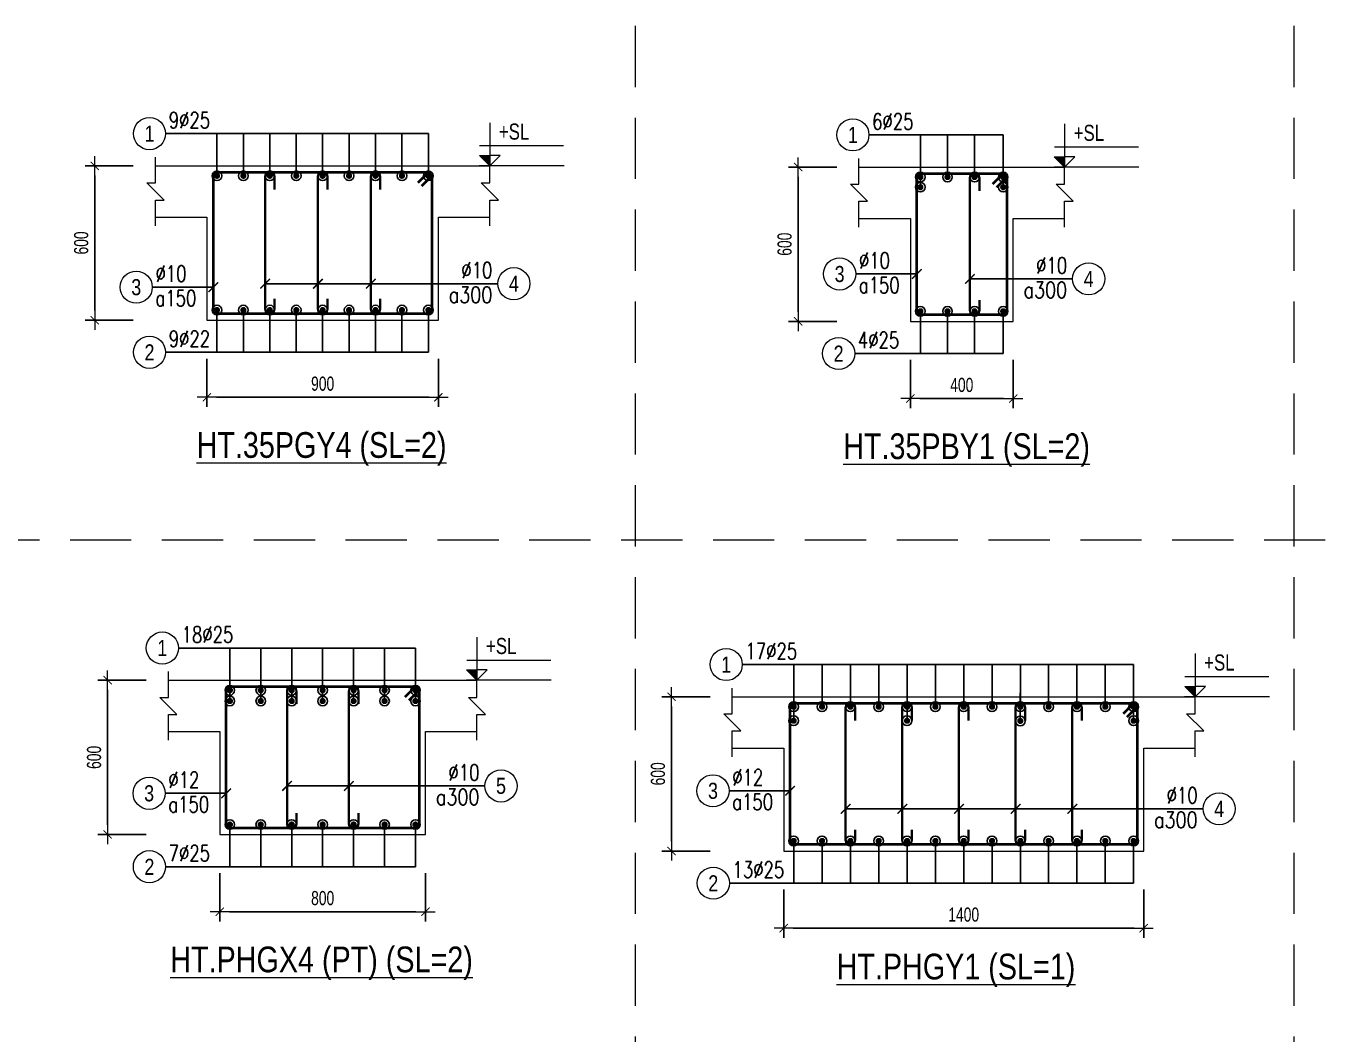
# Model space of a CAD drawing. Header units: millimetres. Extents: x 225489 to 327520, y -235866 to -221866.
# Drawn here: x 317466 to 322495, y -225786 to -221866 of the extents above; entities that cross this region are included whole.
import ezdxf
from ezdxf.enums import TextEntityAlignment as Align

# ---------------------------------------------------------------- set-up
doc = ezdxf.new("R2010")
doc.units = ezdxf.units.MM
doc.header["$PDMODE"] = 3
doc.linetypes.add('HIDDEN2', pattern=[4.762499999999999, 3.175, -1.5875])
doc.layers.get('0').update_dxf_attribs({"lineweight": 20})
doc.layers.get('Defpoints').update_dxf_attribs({"color": 151, "lineweight": 9})
for name, color, linetype, lineweight in [('NDC_S_ANNO', 7, 'Continuous', 20), ('NDC_S_CONTINUOUS', 3, 'Continuous', 20), ('NDC_S_DIM', 1, 'Continuous', 15), ('NDC_S_HIDDEN', 8, 'HIDDEN2', 13), ('NDC_S_REBAR', 4, 'Continuous', 35), ('NDC_S_STIRRUP', 4, 'Continuous', 40), ('NDC_S_TEXT SYMBOL', 7, 'Continuous', 20), ('NDC_S_THIN LINE', 8, 'Continuous', 9), ('NDC_S_VN TEXT', 7, 'Continuous', 20)]:
    doc.layers.add(name, color=color, linetype=linetype, lineweight=lineweight)
doc.styles.add('ARIAL', font='arial.ttf', dxfattribs={"width": 0.8})
doc.styles.add('NDC_ANNO', font='', dxfattribs={"width": 0.8})
doc.styles.add('NDC_DIM', font='', dxfattribs={"width": 0.75})
doc.styles.add('NDC_EN TXT', font='romans.shx', dxfattribs={"width": 0.8})
doc.styles.get('NDC_ANNO').set_extended_font_data('Dotum')
doc.styles.get('NDC_DIM').set_extended_font_data('Dotum')
doc.dimstyles.new('NDC_dim_25', dxfattribs={"dimscale": 25, "dimtxt": 2.2, "dimasz": 1.5, "dimexe": 1.5, "dimexo": 2.5, "dimgap": 1, "dimtad": 1, "dimdec": 0, "dimzin": 0, "dimdsep": 46, "dimtxsty": 'NDC_DIM', "dimblk": 'DIMMARK', "dimcen": 0.09, "dimdle": 1.2, "dimclrd": 1, "dimclre": 1, "dimclrt": 3, "dimadec": 0, "dimazin": 0, "dimtfac": 1, "dimtdec": 0, "dimtix": 1, "dimtofl": 0, "dimtmove": 0, "dimatfit": 3, "dimfxl": 6, "dimfxlon": 1, "dimtolj": 1, "dimtzin": 0, "dimarcsym": 0})

# ---------------------------------------------------------------- blocks, each defined once
blk = doc.blocks.new('kata_block_TD')
at = {"color": 6, "linetype": 'ByBlock', "lineweight": -2, "style": 'ARIAL', "width": 0.8}
blk.add_attdef('SECTDET2', text='', height=5, dxfattribs=at).set_placement((0, 7.970649532882817), align=Align.CENTER)
at = {"color": 0, "linetype": 'ByBlock', "lineweight": -2, "style": 'ARIAL', "width": 0.8}
blk.add_attdef('SECTDET1', text='', height=5, dxfattribs=at).set_placement((0, 1.470649532882817), align=Align.CENTER)
at = {"color": 3, "lineweight": 25, "style": 'ARIAL', "width": 0.8}
blk.add_attdef('SSCALE', text='', height=2.5, dxfattribs=at).set_placement((0, -3.998868953555331), align=Align.CENTER)
blk = doc.blocks.new('kata_block_CT')
at = {"layer": 'NDC_S_ANNO'}
blk.add_hatch(color=3, dxfattribs=at).paths.add_polyline_path([(0, 1.596954857557648), (-1.612010908633238, 1.596954857557648), (0, 0)])
at = {"layer": 'NDC_S_ANNO', "ltscale": 50}
h = blk.add_hatch(dxfattribs=at)
h.set_pattern_fill('ANSI31', color=256, scale=1.406250541793835, style=0)
h.set_pattern_definition([(45.00000000000001, (0, 5.456968210637569e-12), (-3.157122508925224, 3.157122508925225), [])])
h.paths.add_polyline_path([(0, 1.596954857557648), (0, 0), (1.612010908924276, 1.596954857557648)])
for p, q in [((-1.592704896858777, 3.140833880479477), (11.46947077315417, 3.140833880479477)), ((11.56125648126181, 5.456968210637569e-12), (-1.63869572513795, 5.456968210637569e-12))]:
    blk.add_line(p, q, dxfattribs=at)
for points in [[(0, 6.69495074864426), (0, 0)], [(0, 0), (-1.612010908924276, 1.596954857557648), (0, 1.596954857557648)], [(0, 0), (1.612010908924276, 1.596954857557648), (0, 1.596954857557648)]]:
    blk.add_lwpolyline(points, dxfattribs=at)
at = {"layer": 'NDC_S_ANNO', "color": 8, "ltscale": 50}
blk.add_lwpolyline([(0, 0), (-1.612010908633238, 1.596954857557648), (0, 1.596954857557648)], dxfattribs=at)
at = {"layer": 'NDC_S_TEXT SYMBOL', "color": 3, "style": 'NDC_ANNO', "width": 0.8}
blk.add_attdef('CT', (1.409564409346785, 4.068271311703938), '', height=2.5, dxfattribs=at)
blk = doc.blocks.new('DIMMARK')
at = {"layer": 'NDC_S_DIM', "color": 1}
blk.add_line((-1.5, 0), (1, 0), dxfattribs=at)
at = {"layer": 'NDC_S_DIM', "color": 2, "const_width": 0.1}
blk.add_lwpolyline([(-0.4242640687119285, -0.4242640687119285), (0.4242640687119285, 0.4242640687119285)], dxfattribs=at)
blk = doc.blocks.new('*D345')
at = {"layer": 'Defpoints', "color": 0, "transparency": 16777216}
for p in [(318170.0371047602, -223009.863593922), (319070.0371047602, -223009.863593922), (319070.0371047602, -223309.863593922)]:
    blk.add_point(p, dxfattribs=at)
at = {"layer": 'NDC_S_DIM', "color": 1, "lineweight": -2, "transparency": 16777216}
for p, q in [((318170.0371047602, -223159.863593922), (318170.0371047602, -223347.363593922)), ((319070.0371047602, -223159.863593922), (319070.0371047602, -223347.363593922)), ((318207.5371047602, -223309.863593922), (319032.5371047602, -223309.863593922))]:
    blk.add_line(p, q, dxfattribs=at)
at = {"layer": 'NDC_S_DIM', "color": 1, "lineweight": -2, "transparency": 16777216, "xscale": 37.5, "yscale": 37.5, "zscale": 37.5, "rotation": 180}
blk.add_blockref('DIMMARK', (318170.0371047602, -223309.863593922), dxfattribs=at)
at = {"layer": 'NDC_S_DIM', "color": 1, "lineweight": -2, "transparency": 16777216, "xscale": 37.5, "yscale": 37.5, "zscale": 37.5}
blk.add_blockref('DIMMARK', (319070.0371047602, -223309.863593922), dxfattribs=at)
at = {"layer": 'NDC_S_DIM', "color": 3, "transparency": 16777216, "insert": (318620.0371047602, -223257.3262804891), "char_height": 55.00000000000001, "attachment_point": 5, "style": 'NDC_DIM'}
blk.add_mtext('\\A1;900', dxfattribs=at)
blk = doc.blocks.new('kata_block_THEP')
at = {"layer": 'NDC_S_REBAR', "color": 0}
for p, q in [((-0.5, 0), (0.5, 0)), ((-0.3535533905960619, 0.353553390592424), (0.3535533905960619, -0.353553390592424)), ((0.3535533905960619, 0.353553390592424), (-0.3535533905960619, -0.353553390592424)), ((0, 0.5), (0, -0.5))]:
    blk.add_line(p, q, dxfattribs=at)
at = {"layer": 'NDC_S_REBAR', "color": 0, "const_width": 0.08333333333333334}
blk.add_lwpolyline([(-0.5, -1.818989403545856e-12, 1), (0.5000000000145519, -1.818989403545856e-12, 1), (-0.5, -1.818989403545856e-12, 1)], format="xyb", dxfattribs=at)
blk = doc.blocks.new('*U11')
blk.add_circle((-2.5, 0), 2.5)
at = {"layer": 'NDC_S_VN TEXT', "color": 3, "style": 'NDC_EN TXT', "width": 0.75}
blk.add_attdef('DK1', (0.5, 0.8455043070534884), '', height=2.5, dxfattribs=at)
at = {"layer": 'NDC_S_VN TEXT', "color": 7, "style": 'ARIAL', "width": 0.8}
blk.add_attdef('SH2', text='', height=2.5, dxfattribs=at).set_placement((-2.5, 0), align=Align.MIDDLE)
blk = doc.blocks.new('*U12')
blk.add_circle((-2.5, 0), 2.5)
at = {"layer": 'NDC_S_VN TEXT', "color": 3, "style": 'NDC_EN TXT', "width": 0.75}
for tag, p in [('DK1', (0.5, 0.8455043070534884)), ('KC1', (0.5, -2.972544307831413))]:
    blk.add_attdef(tag, p, '', height=2.5, dxfattribs=at)
at = {"layer": 'NDC_S_VN TEXT', "color": 7, "style": 'ARIAL', "width": 0.8}
blk.add_attdef('SH2', text='', height=2.5, dxfattribs=at).set_placement((-2.5, 0), align=Align.MIDDLE)
blk = doc.blocks.new('*U15')
blk.add_circle((2.5, 0), 2.5)
at = {"layer": 'NDC_S_VN TEXT', "color": 3, "style": 'NDC_EN TXT'}
for tag, width, p in [('DK2', 0.75, (-0.85, 0.8455043070534884)), ('KC2', 0.8, (-0.85, -2.972544307831413))]:
    blk.add_attdef(tag, text='', height=2.5, dxfattribs=dict(at, width=width)).set_placement(p, align=Align.RIGHT)
at = {"layer": 'NDC_S_VN TEXT', "color": 7, "style": 'ARIAL', "width": 0.8}
blk.add_attdef('SH3', text='', height=2.5, dxfattribs=at).set_placement((2.5, 0), align=Align.MIDDLE)
blk = doc.blocks.new('*D346')
at = {"layer": 'Defpoints', "color": 0, "transparency": 16777216}
for p in [(318239.7102293046, -222409.8635939221), (317733.7102293061, -223009.8635939221), (318239.7102293046, -223009.8635939221)]:
    blk.add_point(p, dxfattribs=at)
at = {"layer": 'NDC_S_DIM', "color": 1, "lineweight": -2, "transparency": 16777216}
for p, q in [((317883.7102293061, -222409.8635939221), (317696.2102293061, -222409.8635939221)), ((317733.7102293061, -222447.3635939221), (317733.7102293061, -222972.3635939221)), ((317883.7102293061, -223009.8635939221), (317696.2102293061, -223009.8635939221))]:
    blk.add_line(p, q, dxfattribs=at)
at = {"layer": 'NDC_S_DIM', "color": 1, "lineweight": -2, "transparency": 16777216, "xscale": 37.5, "yscale": 37.5, "zscale": 37.5}
for p, rotation in [((317733.7102293061, -222409.8635939221), 90), ((317733.7102293061, -223009.8635939221), 270)]:
    blk.add_blockref('DIMMARK', p, dxfattribs=dict(at, rotation=rotation))
at = {"layer": 'NDC_S_DIM', "color": 3, "transparency": 16777216, "insert": (317681.1729158732, -222709.8635939221), "char_height": 55.00000000000001, "attachment_point": 5, "rotation": 90, "style": 'NDC_DIM'}
blk.add_mtext('\\A1;600', dxfattribs=at)
blk = doc.blocks.new('*D347')
at = {"layer": 'Defpoints', "color": 0, "transparency": 16777216}
for p in [(320905.5275788149, -223014.6993829784), (321305.5275788149, -223014.6993829784), (321305.5275788149, -223314.6993829784)]:
    blk.add_point(p, dxfattribs=at)
at = {"layer": 'NDC_S_DIM', "color": 1, "lineweight": -2, "transparency": 16777216}
for p, q in [((320905.5275788149, -223164.6993829784), (320905.5275788149, -223352.1993829784)), ((321305.5275788149, -223164.6993829784), (321305.5275788149, -223352.1993829784)), ((320943.0275788149, -223314.6993829784), (321268.0275788149, -223314.6993829784))]:
    blk.add_line(p, q, dxfattribs=at)
at = {"layer": 'NDC_S_DIM', "color": 1, "lineweight": -2, "transparency": 16777216, "xscale": 37.5, "yscale": 37.5, "zscale": 37.5, "rotation": 180}
blk.add_blockref('DIMMARK', (320905.5275788149, -223314.6993829784), dxfattribs=at)
at = {"layer": 'NDC_S_DIM', "color": 1, "lineweight": -2, "transparency": 16777216, "xscale": 37.5, "yscale": 37.5, "zscale": 37.5}
blk.add_blockref('DIMMARK', (321305.5275788149, -223314.6993829784), dxfattribs=at)
at = {"layer": 'NDC_S_DIM', "color": 3, "transparency": 16777216, "insert": (321105.5275788149, -223262.1620695455), "char_height": 55.00000000000001, "attachment_point": 5, "style": 'NDC_DIM'}
blk.add_mtext('\\A1;400', dxfattribs=at)
blk = doc.blocks.new('*D348')
at = {"layer": 'Defpoints', "color": 0, "transparency": 16777216}
for p in [(320975.2007033593, -222414.6993829785), (320469.2007033605, -223014.6993829785), (320975.2007033593, -223014.6993829785)]:
    blk.add_point(p, dxfattribs=at)
at = {"layer": 'NDC_S_DIM', "color": 1, "lineweight": -2, "transparency": 16777216}
for p, q in [((320619.2007033605, -222414.6993829785), (320431.7007033605, -222414.6993829785)), ((320469.2007033605, -222452.1993829785), (320469.2007033605, -222977.1993829785)), ((320619.2007033605, -223014.6993829785), (320431.7007033605, -223014.6993829785))]:
    blk.add_line(p, q, dxfattribs=at)
at = {"layer": 'NDC_S_DIM', "color": 1, "lineweight": -2, "transparency": 16777216, "xscale": 37.5, "yscale": 37.5, "zscale": 37.5}
for p, rotation in [((320469.2007033605, -222414.6993829785), 90), ((320469.2007033605, -223014.6993829785), 270)]:
    blk.add_blockref('DIMMARK', p, dxfattribs=dict(at, rotation=rotation))
at = {"layer": 'NDC_S_DIM', "color": 3, "transparency": 16777216, "insert": (320416.6633899275, -222714.6993829785), "char_height": 55.00000000000001, "attachment_point": 5, "rotation": 90, "style": 'NDC_DIM'}
blk.add_mtext('\\A1;600', dxfattribs=at)
blk = doc.blocks.new('*D360')
at = {"layer": 'Defpoints', "color": 0, "transparency": 16777216}
for p in [(318220.0371047602, -225009.8635939196), (319020.0371047602, -225009.8635939196), (319020.0371047602, -225309.8635939196)]:
    blk.add_point(p, dxfattribs=at)
at = {"layer": 'NDC_S_DIM', "color": 1, "lineweight": -2, "transparency": 16777216}
for p, q in [((318220.0371047602, -225159.8635939196), (318220.0371047602, -225347.3635939196)), ((319020.0371047602, -225159.8635939196), (319020.0371047602, -225347.3635939196)), ((318257.5371047602, -225309.8635939196), (318982.5371047602, -225309.8635939196))]:
    blk.add_line(p, q, dxfattribs=at)
at = {"layer": 'NDC_S_DIM', "color": 1, "lineweight": -2, "transparency": 16777216, "xscale": 37.5, "yscale": 37.5, "zscale": 37.5, "rotation": 180}
blk.add_blockref('DIMMARK', (318220.0371047602, -225309.8635939196), dxfattribs=at)
at = {"layer": 'NDC_S_DIM', "color": 1, "lineweight": -2, "transparency": 16777216, "xscale": 37.5, "yscale": 37.5, "zscale": 37.5}
blk.add_blockref('DIMMARK', (319020.0371047602, -225309.8635939196), dxfattribs=at)
at = {"layer": 'NDC_S_DIM', "color": 3, "transparency": 16777216, "insert": (318620.0371047602, -225257.3262804868), "char_height": 55.00000000000001, "attachment_point": 5, "style": 'NDC_DIM'}
blk.add_mtext('\\A1;800', dxfattribs=at)
blk = doc.blocks.new('*D361')
at = {"layer": 'Defpoints', "color": 0, "transparency": 16777216}
for p in [(318220.0371047603, -224409.8635939198), (317783.7102293054, -225009.8635939198), (318220.0371047603, -225009.8635939198)]:
    blk.add_point(p, dxfattribs=at)
at = {"layer": 'NDC_S_DIM', "color": 1, "lineweight": -2, "transparency": 16777216}
for p, q in [((317933.7102293054, -224409.8635939198), (317746.2102293054, -224409.8635939198)), ((317783.7102293054, -224447.3635939198), (317783.7102293054, -224972.3635939198)), ((317933.7102293054, -225009.8635939198), (317746.2102293054, -225009.8635939198))]:
    blk.add_line(p, q, dxfattribs=at)
at = {"layer": 'NDC_S_DIM', "color": 1, "lineweight": -2, "transparency": 16777216, "xscale": 37.5, "yscale": 37.5, "zscale": 37.5}
for p, rotation in [((317783.7102293054, -224409.8635939198), 90), ((317783.7102293054, -225009.8635939198), 270)]:
    blk.add_blockref('DIMMARK', p, dxfattribs=dict(at, rotation=rotation))
at = {"layer": 'NDC_S_DIM', "color": 3, "transparency": 16777216, "insert": (317731.1729158725, -224709.8635939198), "char_height": 55.00000000000001, "attachment_point": 5, "rotation": 90, "style": 'NDC_DIM'}
blk.add_mtext('\\A1;600', dxfattribs=at)
blk = doc.blocks.new('*D362')
at = {"layer": 'Defpoints', "color": 0, "transparency": 16777216}
for p in [(320412.957933938, -225073.9738189863), (321812.957933938, -225073.9738189863), (321812.957933938, -225373.9738189863)]:
    blk.add_point(p, dxfattribs=at)
at = {"layer": 'NDC_S_DIM', "color": 1, "lineweight": -2, "transparency": 16777216}
for p, q in [((320412.957933938, -225223.9738189863), (320412.957933938, -225411.4738189863)), ((321812.957933938, -225223.9738189863), (321812.957933938, -225411.4738189863)), ((320450.457933938, -225373.9738189863), (321775.457933938, -225373.9738189863))]:
    blk.add_line(p, q, dxfattribs=at)
at = {"layer": 'NDC_S_DIM', "color": 1, "lineweight": -2, "transparency": 16777216, "xscale": 37.5, "yscale": 37.5, "zscale": 37.5, "rotation": 180}
blk.add_blockref('DIMMARK', (320412.957933938, -225373.9738189863), dxfattribs=at)
at = {"layer": 'NDC_S_DIM', "color": 1, "lineweight": -2, "transparency": 16777216, "xscale": 37.5, "yscale": 37.5, "zscale": 37.5}
blk.add_blockref('DIMMARK', (321812.957933938, -225373.9738189863), dxfattribs=at)
at = {"layer": 'NDC_S_DIM', "color": 3, "transparency": 16777216, "insert": (321112.957933938, -225321.4365055535), "char_height": 55.00000000000001, "attachment_point": 5, "style": 'NDC_DIM'}
blk.add_mtext('\\A1;1400', dxfattribs=at)
blk = doc.blocks.new('*D363')
at = {"layer": 'Defpoints', "color": 0, "transparency": 16777216}
for p in [(320482.6310584825, -224473.9738189864), (319976.6310584828, -225073.9738189864), (320482.6310584825, -225073.9738189864)]:
    blk.add_point(p, dxfattribs=at)
at = {"layer": 'NDC_S_DIM', "color": 1, "lineweight": -2, "transparency": 16777216}
for p, q in [((320126.6310584828, -224473.9738189864), (319939.1310584828, -224473.9738189864)), ((319976.6310584828, -224511.4738189864), (319976.6310584828, -225036.4738189864)), ((320126.6310584828, -225073.9738189864), (319939.1310584828, -225073.9738189864))]:
    blk.add_line(p, q, dxfattribs=at)
at = {"layer": 'NDC_S_DIM', "color": 1, "lineweight": -2, "transparency": 16777216, "xscale": 37.5, "yscale": 37.5, "zscale": 37.5}
for p, rotation in [((319976.6310584828, -224473.9738189864), 90), ((319976.6310584828, -225073.9738189864), 270)]:
    blk.add_blockref('DIMMARK', p, dxfattribs=dict(at, rotation=rotation))
at = {"layer": 'NDC_S_DIM', "color": 3, "transparency": 16777216, "insert": (319924.0937450498, -224773.9738189864), "char_height": 55.00000000000001, "attachment_point": 5, "rotation": 90, "style": 'NDC_DIM'}
blk.add_mtext('\\A1;600', dxfattribs=at)

msp = doc.modelspace()

# ---------------------------------------------------------------- linework, layer by layer
at = {"layer": 'NDC_S_CONTINUOUS'}
for points in [[(317970.0371047602, -222409.863593922), (318170.0371047602, -222409.863593922), (318170.0371047602, -222409.863593922), (319070.0371047602, -222409.863593922), (319070.0371047602, -222409.863593922), (319270.0371047602, -222409.863593922)], [(320705.5275788149, -222414.6993829784), (320905.5275788149, -222414.6993829784), (320905.5275788149, -222414.6993829784), (321305.5275788149, -222414.6993829784), (321305.5275788149, -222414.6993829784), (321505.5275788149, -222414.6993829784)], [(317970.0371047602, -222609.863593922), (318170.0371047602, -222609.863593922), (318170.0371047602, -223009.863593922), (319070.0371047602, -223009.863593922), (319070.0371047602, -222609.863593922), (319270.0371047602, -222609.863593922)], [(320705.5275788149, -222614.6993829784), (320905.5275788149, -222614.6993829784), (320905.5275788149, -223014.6993829784), (321305.5275788149, -223014.6993829784), (321305.5275788149, -222614.6993829784), (321505.5275788149, -222614.6993829784)], [(318020.0371047602, -224409.8635939196), (318220.0371047602, -224409.8635939196), (318220.0371047602, -224409.8635939196), (319020.0371047602, -224409.8635939196), (319020.0371047602, -224409.8635939196), (319220.0371047602, -224409.8635939196)], [(320212.957933938, -224473.9738189863), (320412.957933938, -224473.9738189863), (320412.957933938, -224473.9738189863), (321812.957933938, -224473.9738189863), (321812.957933938, -224473.9738189863), (322012.957933938, -224473.9738189863)], [(318020.0371047602, -224609.8635939196), (318220.0371047602, -224609.8635939196), (318220.0371047602, -225009.8635939196), (319020.0371047602, -225009.8635939196), (319020.0371047602, -224609.8635939196), (319220.0371047602, -224609.8635939196)], [(320212.957933938, -224673.9738189863), (320412.957933938, -224673.9738189863), (320412.957933938, -225073.9738189863), (321812.957933938, -225073.9738189863), (321812.957933938, -224673.9738189863), (322012.957933938, -224673.9738189863)]]:
    msp.add_lwpolyline(points, dxfattribs=at)
at = {"layer": 'NDC_S_HIDDEN', "ltscale": 75}
for p, q in [((319835.4292001819, -221865.8761660784), (319835.4292001819, -227865.8761660715)), ((322396.9401375505, -221865.8761660784), (322396.9401375505, -227865.8761660715)), ((327519.9620122876, -223865.8761660761), (309589.3854507076, -223865.8761660763))]:
    msp.add_line(p, q, dxfattribs=at)
at = {"layer": 'NDC_S_REBAR'}
for points in [[(318433.1021082934, -222502.2082838553), (318433.1021082934, -222453.2951140454, 0.9999999999999999), (318396.2381082934, -222453.2951140454), (318396.2381082934, -222966.4315939219, 0.9999999999999999), (318433.1021082934, -222966.4315939219), (318433.1021082934, -222927.1747029131, -0.414213562)], [(318638.6021082889, -222502.2082838553), (318638.6021082889, -222453.2951140454, 0.9999999999999999), (318601.7381082888, -222453.2951140454), (318601.7381082888, -222966.4315939219, 0.9999999999999999), (318638.6021082889, -222966.4315939219), (318638.6021082889, -222927.1747029131, -0.414213562)], [(318844.1021082888, -222502.2082838553), (318844.1021082888, -222453.2951140454, 0.9999999999999999), (318807.2381082888, -222453.2951140454), (318807.2381082888, -222966.4315939219, 0.9999999999999999), (318844.1021082888, -222966.4315939219), (318844.1021082888, -222927.1747029131, -0.414213562)], [(321173.9595788149, -222507.0440729117), (321173.9595788149, -222458.1309031018, 0.9999999999999999), (321137.0955788149, -222458.1309031018), (321137.0955788149, -222971.2673829783, 0.9999999999999999), (321173.9595788149, -222971.2673829783), (321173.9595788149, -222932.0104919695, -0.414213562)], [(318518.2687749494, -224502.208283853), (318518.2687749494, -224453.2951140431, 0.9999999999999999), (318481.4047749494, -224453.2951140431), (318481.4047749494, -224966.4315939196, 0.9999999999999999), (318518.2687749494, -224966.4315939196), (318518.2687749494, -224927.1747029108, -0.414213562)], [(318758.9354416159, -224502.208283853), (318758.9354416159, -224453.2951140431, 0.9999999999999999), (318722.0714416158, -224453.2951140431), (318722.0714416158, -224966.4315939196, 0.9999999999999999), (318758.9354416159, -224966.4315939196), (318758.9354416159, -224927.1747029108, -0.414213562)], [(320690.856270802, -224566.3185089196), (320690.856270802, -224517.4053391098, 0.9999999999999999), (320653.992270802, -224517.4053391098), (320653.992270802, -225030.5418189862, 0.9999999999999999), (320690.856270802, -225030.5418189862), (320690.856270802, -224991.2849279774, -0.414213562)], [(320910.9235970741, -224566.3185089196), (320910.9235970741, -224517.4053391098, 0.9999999999999999), (320874.059597074, -224517.4053391098), (320874.059597074, -225030.5418189862, 0.9999999999999999), (320910.9235970741, -225030.5418189862), (320910.9235970741, -224991.2849279774, -0.414213562)], [(321131.2569304114, -224566.3185089196), (321131.2569304114, -224517.4053391098, 0.9999999999999999), (321094.3929304113, -224517.4053391098), (321094.3929304113, -225030.5418189863, 0.9999999999999999), (321131.2569304114, -225030.5418189863), (321131.2569304114, -224991.2849279775, -0.414213562)], [(321351.5902637487, -224566.3185089196), (321351.5902637487, -224517.4053391098, 0.9999999999999999), (321314.7262637488, -224517.4053391098), (321314.7262637488, -225030.5418189863, 0.9999999999999999), (321351.5902637487, -225030.5418189863), (321351.5902637487, -224991.2849279775, -0.414213562)], [(321571.9235970821, -224566.3185089197), (321571.9235970821, -224517.4053391098, 0.9999999999999999), (321535.059597082, -224517.4053391098), (321535.059597082, -225030.5418189863, 0.9999999999999999), (321571.9235970821, -225030.5418189863), (321571.9235970821, -224991.2849279775, -0.414213562)]]:
    msp.add_lwpolyline(points, format="xyb", dxfattribs=at)
at = {"layer": 'NDC_S_STIRRUP'}
for points in [[(318991.0371047602, -222474.863593922), (319031.0371047602, -222434.863593922, -0.414213562), (319045.0371047602, -222448.863593922), (319045.0371047602, -222970.863593922, -0.414213562), (319031.0371047602, -222984.863593922), (318209.0371047602, -222984.863593922, -0.414213562), (318195.0371047602, -222970.863593922), (318195.0371047602, -222448.863593922, -0.414213562), (318209.0371047602, -222434.863593922), (319031.0371047602, -222434.863593922, -0.414213562), (319045.0371047602, -222448.863593922), (319005.0371047602, -222488.863593922)], [(321226.5275788149, -222479.6993829784), (321266.5275788149, -222439.6993829784, -0.414213562), (321280.5275788149, -222453.6993829784), (321280.5275788149, -222975.6993829784, -0.414213562), (321266.5275788149, -222989.6993829784), (320944.5275788149, -222989.6993829784, -0.414213562), (320930.5275788149, -222975.6993829784), (320930.5275788149, -222453.6993829784, -0.414213562), (320944.5275788149, -222439.6993829784), (321266.5275788149, -222439.6993829784, -0.414213562), (321280.5275788149, -222453.6993829784), (321240.5275788149, -222493.6993829784)], [(318941.0371047602, -224474.8635939196), (318981.0371047602, -224434.8635939196, -0.414213562), (318995.0371047602, -224448.8635939196), (318995.0371047602, -224970.8635939196, -0.414213562), (318981.0371047602, -224984.8635939196), (318259.0371047602, -224984.8635939196, -0.414213562), (318245.0371047602, -224970.8635939196), (318245.0371047602, -224448.8635939196, -0.414213562), (318259.0371047602, -224434.8635939196), (318981.0371047602, -224434.8635939196, -0.414213562), (318995.0371047602, -224448.8635939196), (318955.0371047602, -224488.8635939196)], [(321733.957933938, -224538.9738189863), (321773.957933938, -224498.9738189863, -0.414213562), (321787.957933938, -224512.9738189863), (321787.957933938, -225034.9738189863, -0.414213562), (321773.957933938, -225048.9738189863), (320451.957933938, -225048.9738189863, -0.414213562), (320437.957933938, -225034.9738189863), (320437.957933938, -224512.9738189863, -0.414213562), (320451.957933938, -224498.9738189863), (321773.957933938, -224498.9738189863, -0.414213562), (321787.957933938, -224512.9738189863), (321747.957933938, -224552.9738189863)]]:
    msp.add_lwpolyline(points, format="xyb", dxfattribs=at)
at = {"layer": 'NDC_S_THIN LINE'}
for points in [[(317970.0371047602, -222643.1969272553), (317970.0371047602, -222543.1969272553), (318003.3704380935, -222543.1969272553), (317936.7037714268, -222476.5302605886), (317970.0371047602, -222476.5302605886), (317970.0371047602, -222376.5302605886)], [(319270.0371047602, -222643.1969272553), (319270.0371047602, -222543.1969272553), (319303.3704380935, -222543.1969272553), (319236.7037714268, -222476.5302605886), (319270.0371047602, -222476.5302605886), (319270.0371047602, -222376.5302605886)], [(320705.5275788149, -222648.0327163117), (320705.5275788149, -222548.0327163117), (320738.8609121483, -222548.0327163117), (320672.1942454816, -222481.366049645), (320705.5275788149, -222481.366049645), (320705.5275788149, -222381.366049645)], [(321505.5275788149, -222648.0327163117), (321505.5275788149, -222548.0327163117), (321538.8609121483, -222548.0327163117), (321472.1942454816, -222481.366049645), (321505.5275788149, -222481.366049645), (321505.5275788149, -222381.366049645)], [(318020.0371047602, -224643.196927253), (318020.0371047602, -224543.196927253), (318053.3704380936, -224543.196927253), (317986.7037714269, -224476.5302605863), (318020.0371047602, -224476.5302605863), (318020.0371047602, -224376.5302605863)], [(319220.0371047602, -224643.196927253), (319220.0371047602, -224543.196927253), (319253.3704380936, -224543.196927253), (319186.7037714269, -224476.5302605863), (319220.0371047602, -224476.5302605863), (319220.0371047602, -224376.5302605863)], [(320212.957933938, -224707.3071523196), (320212.957933938, -224607.3071523196), (320246.2912672713, -224607.3071523196), (320179.6246006047, -224540.640485653), (320212.9579339381, -224540.640485653), (320212.9579339381, -224440.640485653)], [(322012.957933938, -224707.3071523196), (322012.957933938, -224607.3071523196), (322046.2912672713, -224607.3071523196), (321979.6246006047, -224540.640485653), (322012.9579339381, -224540.640485653), (322012.9579339381, -224440.640485653)]]:
    msp.add_lwpolyline(points, dxfattribs=at)

# ---------------------------------------------------------------- block references
at = {"layer": 'NDC_S_REBAR', "xscale": 22, "yscale": 22, "zscale": 22}
for p in [(318209.0371047602, -222448.863593922), (318311.7871047679, -222448.8635939142), (318414.5371047668, -222448.8635939153), (318517.2871047657, -222448.8635939164), (318620.0371047646, -222448.8635939175), (318722.7871047634, -222448.8635939186), (318825.5371047624, -222448.8635939198), (318928.2871047612, -222448.8635939209), (319031.0371047602, -222448.863593922), (320944.5275788149, -222453.6993829784), (321266.5275788149, -222453.6993829784), (320944.5275788149, -222492.9882731993), (321266.5275788149, -222492.9882731993), (318209.0371047602, -222970.863593922), (318311.7871047679, -222970.8635939142), (318414.5371047668, -222970.8635939153), (318517.2871047657, -222970.8635939164), (318620.0371047646, -222970.8635939175), (318722.7871047634, -222970.8635939186), (318825.5371047624, -222970.8635939198), (318928.2871047612, -222970.8635939209), (319031.0371047602, -222970.863593922), (320944.5275788149, -222975.6993829784), (321050.0275788149, -222975.6993829784), (321155.5275788149, -222975.6993829784), (318259.0371047602, -224448.8635939196), (318379.3704380934, -224448.8635939196), (318499.7037714268, -224448.8635939196), (318620.0371047601, -224448.8635939196), (318740.3704380934, -224448.8635939196), (318860.7037714267, -224448.8635939196), (318981.0371047602, -224448.8635939196), (318259.0371047602, -224490.7133166365), (318379.3704380934, -224490.7133166365), (318499.7037714268, -224490.7133166365), (318620.0371047601, -224490.7133166365), (318740.3704380934, -224490.7133166365), (318860.7037714267, -224490.7133166365), (318981.0371047602, -224490.7133166365), (320451.957933938, -224512.9738189863), (320562.1246006047, -224512.9738189863), (320672.2912672713, -224512.9738189863), (320782.457933938, -224512.9738189863), (320892.6246006047, -224512.9738189863), (321002.7912672713, -224512.9738189863), (321112.957933938, -224512.9738189863), (321223.1246006047, -224512.9738189863), (321333.2912672713, -224512.9738189863), (321443.457933938, -224512.9738189863), (321553.6246006047, -224512.9738189863), (321663.7912672713, -224512.9738189863), (321773.957933938, -224512.9738189863), (320451.957933938, -224567.4467240721), (320892.6246006047, -224567.4467240721), (321333.1582637486, -224568.276010166), (321773.957933938, -224567.4467240721), (318259.0371047602, -224970.8635939196), (318379.3704380934, -224970.8635939196), (318499.7037714268, -224970.8635939196), (318620.0371047601, -224970.8635939196), (318740.3704380934, -224970.8635939196), (318860.7037714267, -224970.8635939196), (318981.0371047602, -224970.8635939196), (320451.957933938, -225034.9738189863), (320562.1246006047, -225034.9738189863), (320672.2912672713, -225034.9738189863), (320782.457933938, -225034.9738189863), (320892.6246006047, -225034.9738189863), (321002.7912672713, -225034.9738189863), (321112.957933938, -225034.9738189863), (321223.1246006047, -225034.9738189863), (321333.2912672713, -225034.9738189863), (321443.457933938, -225034.9738189863), (321553.6246006047, -225034.9738189863), (321663.7912672713, -225034.9738189863), (321773.957933938, -225034.9738189863)]:
    msp.add_blockref('kata_block_THEP', p, dxfattribs=at)
at = {"layer": 'NDC_S_REBAR', "xscale": -22, "yscale": 22, "zscale": 22, "rotation": 180}
for p in [(321050.0275788149, -222453.6993829784), (321155.5275788149, -222453.6993829784), (321266.5275788149, -222975.6993829784)]:
    msp.add_blockref('kata_block_THEP', p, dxfattribs=at)
at = {"layer": 'NDC_S_THIN LINE', "xscale": 25, "yscale": 25, "zscale": 25}
for name, p, values in [('*U11', (318009.0371047602, -222284.863593922), {'SH2': '1', 'DK1': '9%%c25'}), ('*U11', (320744.5275788149, -222289.6993829784), {'SH2': '1', 'DK1': '6%%c25'}), ('*U12', (320693.0275788149, -222830.5200535879), {'SH2': '3', 'DK1': '%%c10', 'KC1': 'a150'}), ('*U12', (317957.5371047602, -222881.6805580529), {'SH2': '3', 'DK1': '%%c10', 'KC1': 'a150'}), ('*U15', (319301.0933036244, -222868.3307221013), {'SH3': '4', 'DK2': '%%c10', 'KC2': 'a300'}), ('*U15', (321536.5837776791, -222849.6156458652), {'SH3': '4', 'DK2': '%%c10', 'KC2': 'a300'}), ('*U11', (318009.0371047602, -223134.863593922), {'SH2': '2', 'DK1': '9%%c22'}), ('*U11', (320689.0691309664, -223139.6993829784), {'SH2': '2', 'DK1': '4%%c25'}), ('*U11', (318059.0371047602, -224284.8635939196), {'SH2': '1', 'DK1': '18%%c25'}), ('*U11', (320251.957933938, -224348.9738189863), {'SH2': '1', 'DK1': '17%%c25'}), ('*U12', (318007.5371047602, -224849.5552955312), {'SH2': '3', 'DK1': '%%c12', 'KC1': 'a150'}), ('*U15', (319251.0933036244, -224821.0211660247), {'SH3': '5', 'DK2': '%%c10', 'KC2': 'a300'}), ('*U12', (320200.457933938, -224839.7944895959), {'SH2': '3', 'DK1': '%%c12', 'KC1': 'a150'}), ('*U15', (322044.0141328023, -224909.9642258626), {'SH3': '4', 'DK2': '%%c10', 'KC2': 'a300'}), ('*U11', (318008.7281363833, -225134.8635939196), {'SH2': '2', 'DK1': '7%%c25'}), ('*U11', (320201.6489655612, -225198.9738189863), {'SH2': '2', 'DK1': '13%%c25'})]:
    msp.add_blockref(name, p, dxfattribs=at).add_auto_attribs(values)
at = {"layer": 'NDC_S_VN TEXT', "xscale": 25, "yscale": 25, "zscale": 25}
for p in [(319270.0371047602, -222409.863593922), (321505.5275788149, -222414.6993829784), (319220.0371047602, -224409.8635939196), (322012.957933938, -224473.9738189863)]:
    msp.add_blockref('kata_block_CT', p, dxfattribs=at).add_auto_attribs({'CT': '+SL'})
at = {"layer": 'NDC_S_VN TEXT'}
ref = msp.add_blockref('kata_block_TD', (318615.7692007212, -223574.769240859), dxfattribs=dict(at, xscale=20, yscale=20, zscale=20))
ref.add_attrib('SECTDET1', '%%UHT.35PGY4 (SL=2)', dxfattribs={"layer": '0', "color": 0, "linetype": 'ByBlock', "lineweight": -2, "height": 100, "style": 'ARIAL', "width": 0.8}).set_placement((318615.7692007212, -223545.3562502013), align=Align.CENTER)
ref = msp.add_blockref('kata_block_TD', (321124.1614205539, -223579.6050299154), dxfattribs=dict(at, xscale=20, yscale=20, zscale=20))
ref.add_attrib('SECTDET1', '%%UHT.35PBY1 (SL=2)', dxfattribs={"layer": '0', "color": 0, "linetype": 'ByBlock', "lineweight": -2, "height": 100, "style": 'ARIAL', "width": 0.8}).set_placement((321124.1614205539, -223550.1920392577), align=Align.CENTER)
ref = msp.add_blockref('kata_block_TD', (318615.7692007212, -225574.7692408566), dxfattribs=dict(at, xscale=20, yscale=20, zscale=20))
ref.add_attrib('SECTDET1', '%%uHT.PHGX4 (PT) (SL=2)', dxfattribs={"layer": '0', "color": 0, "linetype": 'ByBlock', "lineweight": -2, "height": 100, "style": 'ARIAL', "width": 0.8}).set_placement((318615.7692007212, -225545.3562501989), align=Align.CENTER)
ref = msp.add_blockref('kata_block_TD', (321082.9833401678, -225602.5539007206), dxfattribs=dict(at, xscale=20, yscale=20, zscale=20))
ref.add_attrib('SECTDET1', '%%uHT.PHGY1 (SL=1)', dxfattribs={"layer": '0', "color": 0, "linetype": 'ByBlock', "lineweight": -2, "height": 100, "style": 'ARIAL', "width": 0.8}).set_placement((321082.9833401678, -225573.1409100629), align=Align.CENTER)

# ---------------------------------------------------------------- dimensions: what is measured, and where the dimension line sits
at = {"layer": 'NDC_S_DIM'}
for base, p1, p2, picture, middle in [((317733.7102293061, -223009.8635939221), (318239.7102293045, -222409.863593922), (318239.7102293045, -223009.863593922), '*D346', (317681.1729158732, -222709.8635939221)), ((320469.2007033605, -223014.6993829785), (320975.2007033592, -222414.6993829784), (320975.2007033592, -223014.6993829784), '*D348', (320416.6633899275, -222714.6993829785)), ((317783.7102293054, -225009.8635939198), (318220.0371047602, -224409.8635939196), (318220.0371047602, -225009.8635939196), '*D361', (317731.1729158725, -224709.8635939198)), ((319976.6310584828, -225073.9738189864), (320482.6310584823, -224473.9738189863), (320482.6310584823, -225073.9738189863), '*D363', (319924.0937450498, -224773.9738189864))]:
    dim = msp.add_linear_dim(base=base, p1=p1, p2=p2, angle=270, dimstyle='NDC_dim_25', dxfattribs=at)
    dim.commit()
    dim.dimension.update_dxf_attribs({"geometry": picture, "text_midpoint": middle})
for base, p1, p2, picture, middle in [((319070.0371047602, -223309.863593922), (318170.0371047602, -223009.863593922), (319070.0371047602, -223009.863593922), '*D345', (318620.0371047602, -223257.3262804891)), ((321305.5275788149, -223314.6993829784), (320905.5275788149, -223014.6993829784), (321305.5275788149, -223014.6993829784), '*D347', (321105.5275788149, -223262.1620695455)), ((319020.0371047602, -225309.8635939196), (318220.0371047602, -225009.8635939196), (319020.0371047602, -225009.8635939196), '*D360', (318620.0371047602, -225257.3262804868)), ((321812.957933938, -225373.9738189863), (320412.957933938, -225073.9738189863), (321812.957933938, -225073.9738189863), '*D362', (321112.957933938, -225321.4365055535))]:
    dim = msp.add_linear_dim(base=base, p1=p1, p2=p2, dimstyle='NDC_dim_25', dxfattribs=at)
    dim.commit()
    dim.dimension.update_dxf_attribs({"geometry": picture, "text_midpoint": middle})

# ---------------------------------------------------------------- leaders
at = {"layer": 'NDC_S_THIN LINE'}
for points, override in [([(318209.0371047602, -222448.863593922), (318209.0371047602, -222284.863593922), (318009.0371047602, -222284.863593922)], {"dimldrblk": 'DotBlank'}), ([(319031.0371047602, -222448.863593922), (319031.0371047602, -222284.863593922), (318009.0371047602, -222284.863593922)], {"dimldrblk": 'DotBlank'}), ([(318311.7871047679, -222448.8635939142), (318311.7871047679, -222284.8635939142), (318111.7871047679, -222284.8635939142)], {"dimldrblk": 'DotBlank'}), ([(318414.5371047602, -222448.863593922), (318414.5371047602, -222284.863593922), (318214.5371047602, -222284.863593922)], {"dimldrblk": 'DotBlank'}), ([(318517.2871047712, -222448.863593922), (318517.2871047712, -222284.863593922), (318317.2871047712, -222284.863593922)], {"dimldrblk": 'DotBlank'}), ([(318620.0371047646, -222448.863593922), (318620.0371047646, -222284.863593922), (318420.0371047646, -222284.863593922)], {"dimldrblk": 'DotBlank'}), ([(318722.7871047668, -222448.863593922), (318722.7871047668, -222284.863593922), (318522.7871047668, -222284.863593922)], {"dimldrblk": 'DotBlank'}), ([(318825.5371047602, -222448.863593922), (318825.5371047602, -222284.863593922), (318625.5371047602, -222284.863593922)], {"dimldrblk": 'DotBlank'}), ([(318928.2871047612, -222448.8635939209), (318928.2871047612, -222284.8635939209), (318728.2871047612, -222284.8635939209)], {"dimldrblk": 'DotBlank'}), ([(320944.5275788149, -222453.6993829784), (320944.5275788149, -222289.6993829784), (320744.5275788149, -222289.6993829784)], {"dimldrblk": 'DotBlank'}), ([(321050.0275788149, -222453.6993829784), (321050.0275788149, -222289.6993829784), (320744.5275788149, -222289.6993829784)], {"dimldrblk": 'DotBlank'}), ([(321155.5275788151, -222453.6993829783), (321155.5275788151, -222289.6993829783), (320744.5275788149, -222289.6993829784)], {"dimldrblk": 'DotBlank'}), ([(321266.5275788149, -222453.6993829784), (321266.5275788149, -222289.6993829784), (320744.5275788149, -222289.6993829784)], {"dimldrblk": 'DotBlank'}), ([(320944.5275788149, -222492.9882731993), (320944.5275788149, -222289.6993829784), (320744.5275788149, -222289.6993829784)], {"dimldrblk": 'DotBlank'}), ([(321266.5275788149, -222492.9882731993), (321266.5275788149, -222289.6993829784), (320744.5275788149, -222289.6993829784)], {"dimldrblk": 'DotBlank'}), ([(318396.2157782883, -222868.3307221013), (319301.0933036244, -222868.3307221013)], {"dimldrblk": 'ArchTick'}), ([(318601.7157782837, -222868.3307221013), (319301.0933036244, -222868.3307221013)], {"dimldrblk": 'ArchTick'}), ([(318807.2157782837, -222868.3307221013), (319301.0933036244, -222868.3307221013)], {"dimldrblk": 'ArchTick'}), ([(320930.5275788149, -222830.5200535879), (320693.0275788149, -222830.5200535879)], {"dimldrblk": 'ArchTick'}), ([(321137.0955788149, -222849.6156458652), (321536.5837776791, -222849.6156458652)], {"dimldrblk": 'ArchTick'}), ([(318195.0371047602, -222881.6805580529), (317957.5371047602, -222881.6805580529)], {"dimldrblk": 'ArchTick'}), ([(318209.0371047602, -222970.863593922), (318209.0371047602, -223134.863593922), (318009.0371047602, -223134.863593922)], {"dimldrblk": 'DotBlank'}), ([(319031.0371047602, -222970.863593922), (319031.0371047602, -223134.863593922), (318009.0371047602, -223134.863593922)], {"dimldrblk": 'DotBlank'}), ([(318311.7871047679, -222970.8635939142), (318311.7871047679, -223134.8635939142), (318111.7871047679, -223134.8635939142)], {"dimldrblk": 'DotBlank'}), ([(318414.5371047602, -222970.863593922), (318414.5371047602, -223134.863593922), (318214.5371047602, -223134.863593922)], {"dimldrblk": 'DotBlank'}), ([(318517.2871047712, -222970.863593922), (318517.2871047712, -223134.863593922), (318317.2871047712, -223134.863593922)], {"dimldrblk": 'DotBlank'}), ([(318620.0371047646, -222970.863593922), (318620.0371047646, -223134.863593922), (318420.0371047646, -223134.863593922)], {"dimldrblk": 'DotBlank'}), ([(318722.7871047668, -222970.863593922), (318722.7871047668, -223134.863593922), (318522.7871047668, -223134.863593922)], {"dimldrblk": 'DotBlank'}), ([(318825.5371047602, -222970.863593922), (318825.5371047602, -223134.863593922), (318625.5371047602, -223134.863593922)], {"dimldrblk": 'DotBlank'}), ([(318928.2871047612, -222970.8635939209), (318928.2871047612, -223134.8635939209), (318728.2871047612, -223134.8635939209)], {"dimldrblk": 'DotBlank'}), ([(320944.5275788149, -222975.6993829784), (320944.5275788149, -223139.6993829784), (320689.0691309664, -223139.6993829784)], {"dimldrblk": 'DotBlank'}), ([(321050.0275788149, -222975.6993829784), (321050.0275788149, -223139.6993829784), (320689.0691309664, -223139.6993829784)], {"dimldrblk": 'DotBlank'}), ([(321155.5275788149, -222975.6993829784), (321155.5275788149, -223139.6993829784), (320689.0691309664, -223139.6993829784)], {"dimldrblk": 'DotBlank'}), ([(321266.5275788149, -222975.6993829784), (321266.5275788149, -223139.6993829784), (320744.5275788149, -223139.6993829784)], {"dimldrblk": 'DotBlank'}), ([(318259.0371047602, -224448.8635939196), (318259.0371047602, -224284.8635939196), (318059.0371047602, -224284.8635939196)], {"dimldrblk": 'DotBlank'}), ([(318981.0371047602, -224448.8635939196), (318981.0371047602, -224284.8635939196), (318059.0371047602, -224284.8635939196)], {"dimldrblk": 'DotBlank'}), ([(318259.0371047602, -224490.7133166365), (318259.0371047602, -224284.8635939196), (318059.0371047602, -224284.8635939196)], {"dimldrblk": 'DotBlank'}), ([(318981.0371047602, -224490.7133166365), (318981.0371047602, -224284.8635939196), (318059.0371047602, -224284.8635939196)], {"dimldrblk": 'DotBlank'}), ([(318379.3704380934, -224448.8635939196), (318379.3704380934, -224284.8635939196), (318179.3704380936, -224284.8635939196)], {"dimldrblk": 'DotBlank'}), ([(318379.3704380934, -224490.7133166365), (318379.3704380934, -224284.8635939196), (318179.3704380936, -224284.8635939196)], {"dimldrblk": 'DotBlank'}), ([(318499.7037714269, -224448.8635939197), (318499.7037714269, -224284.8635939197), (318299.7037714269, -224284.8635939197)], {"dimldrblk": 'DotBlank'}), ([(318499.7037714269, -224490.7133166365), (318499.7037714269, -224284.8635939197), (318299.7037714269, -224284.8635939197)], {"dimldrblk": 'DotBlank'}), ([(318620.0371047601, -224448.8635939196), (318620.0371047601, -224284.8635939196), (318420.0371047601, -224284.8635939196)], {"dimldrblk": 'DotBlank'}), ([(318620.0371047601, -224490.7133166365), (318620.0371047601, -224284.8635939196), (318420.0371047601, -224284.8635939196)], {"dimldrblk": 'DotBlank'}), ([(318740.3704380934, -224448.8635939196), (318740.3704380934, -224284.8635939196), (318540.3704380934, -224284.8635939196)], {"dimldrblk": 'DotBlank'}), ([(318740.3704380934, -224490.7133166365), (318740.3704380934, -224284.8635939196), (318540.3704380934, -224284.8635939196)], {"dimldrblk": 'DotBlank'}), ([(318860.7037714267, -224448.8635939196), (318860.7037714267, -224284.8635939196), (318660.7037714267, -224284.8635939196)], {"dimldrblk": 'DotBlank'}), ([(318860.7037714267, -224490.7133166365), (318860.7037714267, -224284.8635939196), (318660.7037714267, -224284.8635939196)], {"dimldrblk": 'DotBlank'}), ([(320451.957933938, -224512.9738189863), (320451.957933938, -224348.9738189863), (320251.957933938, -224348.9738189863)], {"dimldrblk": 'DotBlank'}), ([(321773.957933938, -224512.9738189863), (321773.957933938, -224348.9738189863), (320251.957933938, -224348.9738189863)], {"dimldrblk": 'DotBlank'}), ([(320451.957933938, -224567.4467240721), (320451.957933938, -224348.9738189863), (320251.957933938, -224348.9738189863)], {"dimldrblk": 'DotBlank'}), ([(321773.9579339382, -224567.4467240722), (321773.957933938, -224348.9738189863), (320251.957933938, -224348.9738189863)], {"dimldrblk": 'DotBlank'}), ([(320562.1246006048, -224512.9738189863), (320562.1246006048, -224348.9738189863), (320362.1246006048, -224348.9738189863)], {"dimldrblk": 'DotBlank'}), ([(320672.2912672713, -224512.9738189863), (320672.2912672713, -224348.9738189863), (320472.2912672713, -224348.9738189863)], {"dimldrblk": 'DotBlank'}), ([(320782.457933938, -224512.9738189863), (320782.457933938, -224348.9738189863), (320582.457933938, -224348.9738189863)], {"dimldrblk": 'DotBlank'}), ([(320892.6246006048, -224512.9738189863), (320892.6246006048, -224348.9738189863), (320692.6246006048, -224348.9738189863)], {"dimldrblk": 'DotBlank'}), ([(320892.6246006047, -224567.4467240721), (320892.6246006048, -224348.9738189863), (320692.6246006048, -224348.9738189863)], {"dimldrblk": 'DotBlank'}), ([(321002.7912672713, -224512.9738189863), (321002.7912672713, -224348.9738189863), (320802.7912672713, -224348.9738189863)], {"dimldrblk": 'DotBlank'}), ([(321112.957933938, -224512.9738189863), (321112.957933938, -224348.9738189863), (320912.957933938, -224348.9738189863)], {"dimldrblk": 'DotBlank'}), ([(321223.1246006047, -224512.9738189863), (321223.1246006047, -224348.9738189863), (321023.1246006047, -224348.9738189863)], {"dimldrblk": 'DotBlank'}), ([(321333.2912672715, -224512.9738189863), (321333.2912672715, -224348.9738189863), (321133.2912672715, -224348.9738189863)], {"dimldrblk": 'DotBlank'}), ([(321333.1582637486, -224568.276010166), (321333.2912672715, -224348.9738189863), (321133.2912672715, -224348.9738189863)], {"dimldrblk": 'DotBlank'}), ([(321443.4579339382, -224512.9738189863), (321443.4579339382, -224348.9738189863), (321243.4579339382, -224348.9738189863)], {"dimldrblk": 'DotBlank'}), ([(321553.6246006047, -224512.9738189863), (321553.6246006047, -224348.9738189863), (321353.6246006047, -224348.9738189863)], {"dimldrblk": 'DotBlank'}), ([(321663.7912672715, -224512.9738189863), (321663.7912672715, -224348.9738189863), (321463.7912672715, -224348.9738189863)], {"dimldrblk": 'DotBlank'}), ([(318481.4047749494, -224821.0211660247), (319251.0933036244, -224821.0211660247)], {"dimldrblk": 'ArchTick'}), ([(318722.0714416158, -224821.0211660247), (319251.0933036244, -224821.0211660247)], {"dimldrblk": 'ArchTick'}), ([(320437.957933938, -224839.7944895959), (320200.457933938, -224839.7944895959)], {"dimldrblk": 'ArchTick'}), ([(318245.0371047602, -224849.5552955312), (318007.5371047602, -224849.5552955312)], {"dimldrblk": 'ArchTick'}), ([(320653.992270802, -224909.9642258626), (322044.0141328023, -224909.9642258626)], {"dimldrblk": 'ArchTick'}), ([(320874.059597074, -224909.9642258626), (322044.0141328023, -224909.9642258626)], {"dimldrblk": 'ArchTick'}), ([(321094.3929304113, -224909.9642258626), (322044.0141328023, -224909.9642258626)], {"dimldrblk": 'ArchTick'}), ([(321314.7262637488, -224909.9642258626), (321666.5658541332, -224909.9642258626)], {"dimldrblk": 'ArchTick'}), ([(321535.059597082, -224909.9642258626), (321855.1569899451, -224909.9642258626)], {"dimldrblk": 'ArchTick'}), ([(318259.0371047602, -224970.8635939196), (318259.0371047602, -225134.8635939196), (318008.7281363833, -225134.8635939196)], {"dimldrblk": 'DotBlank'}), ([(318981.0371047602, -224970.8635939196), (318981.0371047602, -225134.8635939196), (318008.7281363833, -225134.8635939196)], {"dimldrblk": 'DotBlank'}), ([(318379.3704380934, -224970.8635939196), (318379.3704380934, -225134.8635939196), (318129.0614697167, -225134.8635939196)], {"dimldrblk": 'DotBlank'}), ([(318499.7037714269, -224970.8635939197), (318499.7037714269, -225134.8635939197), (318249.3948030501, -225134.8635939197)], {"dimldrblk": 'DotBlank'}), ([(318620.0371047601, -224970.8635939196), (318620.0371047601, -225134.8635939196), (318369.7281363832, -225134.8635939196)], {"dimldrblk": 'DotBlank'}), ([(318740.3704380934, -224970.8635939196), (318740.3704380934, -225134.8635939196), (318490.0614697166, -225134.8635939196)], {"dimldrblk": 'DotBlank'}), ([(318860.7037714267, -224970.8635939196), (318860.7037714267, -225134.8635939196), (318610.3948030499, -225134.8635939196)], {"dimldrblk": 'DotBlank'}), ([(320451.957933938, -225034.9738189863), (320451.957933938, -225198.9738189863), (320201.6489655612, -225198.9738189863)], {"dimldrblk": 'DotBlank'}), ([(321773.957933938, -225034.9738189863), (321773.957933938, -225198.9738189863), (320201.6489655612, -225198.9738189863)], {"dimldrblk": 'DotBlank'}), ([(320562.1246006048, -225034.9738189863), (320562.1246006048, -225198.9738189863), (320311.815632228, -225198.9738189863)], {"dimldrblk": 'DotBlank'}), ([(320672.2912672713, -225034.9738189863), (320672.2912672713, -225198.9738189863), (320421.9822988945, -225198.9738189863)], {"dimldrblk": 'DotBlank'}), ([(320782.457933938, -225034.9738189863), (320782.457933938, -225198.9738189863), (320532.1489655612, -225198.9738189863)], {"dimldrblk": 'DotBlank'}), ([(320892.6246006048, -225034.9738189863), (320892.6246006048, -225198.9738189863), (320642.315632228, -225198.9738189863)], {"dimldrblk": 'DotBlank'}), ([(321002.7912672713, -225034.9738189863), (321002.7912672713, -225198.9738189863), (320752.4822988945, -225198.9738189863)], {"dimldrblk": 'DotBlank'}), ([(321112.957933938, -225034.9738189863), (321112.957933938, -225198.9738189863), (320862.6489655612, -225198.9738189863)], {"dimldrblk": 'DotBlank'}), ([(321223.1246006047, -225034.9738189863), (321223.1246006047, -225198.9738189863), (320972.8156322279, -225198.9738189863)], {"dimldrblk": 'DotBlank'}), ([(321333.2912672715, -225034.9738189863), (321333.2912672715, -225198.9738189863), (321082.9822988947, -225198.9738189863)], {"dimldrblk": 'DotBlank'}), ([(321443.4579339382, -225034.9738189863), (321443.4579339382, -225198.9738189863), (321193.1489655614, -225198.9738189863)], {"dimldrblk": 'DotBlank'}), ([(321553.6246006047, -225034.9738189863), (321553.6246006047, -225198.9738189863), (321303.3156322279, -225198.9738189863)], {"dimldrblk": 'DotBlank'}), ([(321663.7912672715, -225034.9738189863), (321663.7912672715, -225198.9738189863), (321413.4822988947, -225198.9738189863)], {"dimldrblk": 'DotBlank'})]:
    msp.add_leader(points, dimstyle='NDC_dim_25', override=override, dxfattribs=at)

doc.saveas('drawing.dxf')
